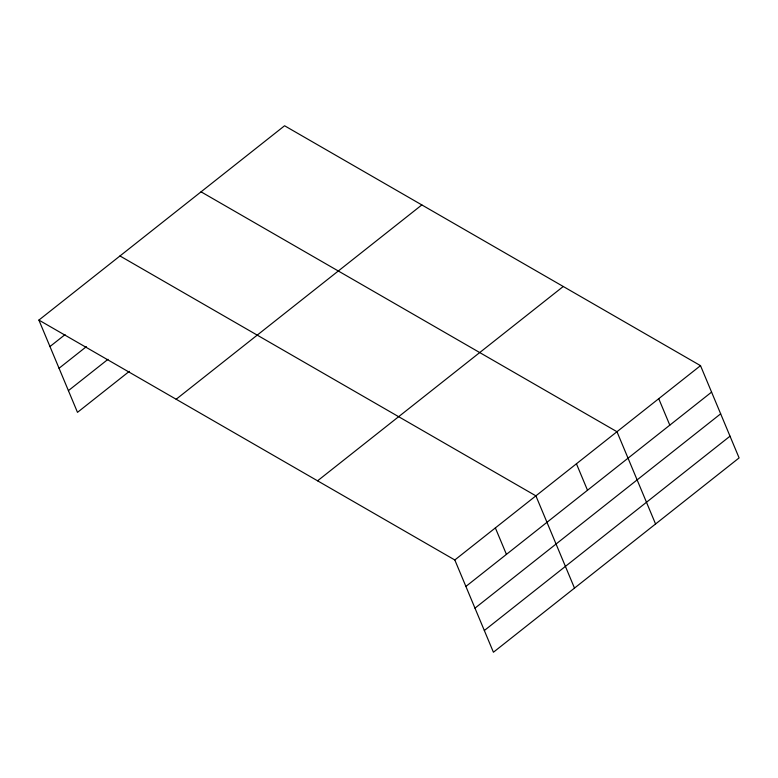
<?xml version="1.0" encoding="UTF-8"?>
<svg xmlns="http://www.w3.org/2000/svg" width="778" height="778" viewBox="0 0 778 778"><rect width="100%" height="100%" fill="white"/><g stroke="black" fill="none" stroke-linecap="round" stroke-linejoin="round"><path stroke-width="1.17" d="M38.9 320.089L284.583 125.764L700.511 365.65L739.1 457.911L493.417 652.236L454.819 559.975L38.9 320.089L77.489 412.35L129.343 371.339M49.967 346.55L65.051 334.628M59.05 368.266L86.387 346.638M68.406 390.634L108.006 359.319M176.159 399.25L421.841 204.925M317.57 480.814L563.253 286.489M454.819 559.975L700.511 365.65M465.896 586.437L711.578 392.112M474.979 608.153L720.661 413.828M484.334 630.52L730.017 436.195M201.055 191.835L616.973 431.722L655.562 523.983M119.977 255.962L535.896 495.849L574.495 588.11M658.742 398.686L669.809 425.148M576.44 463.785L587.507 490.247M495.362 527.912L506.429 554.374"/></g></svg>
